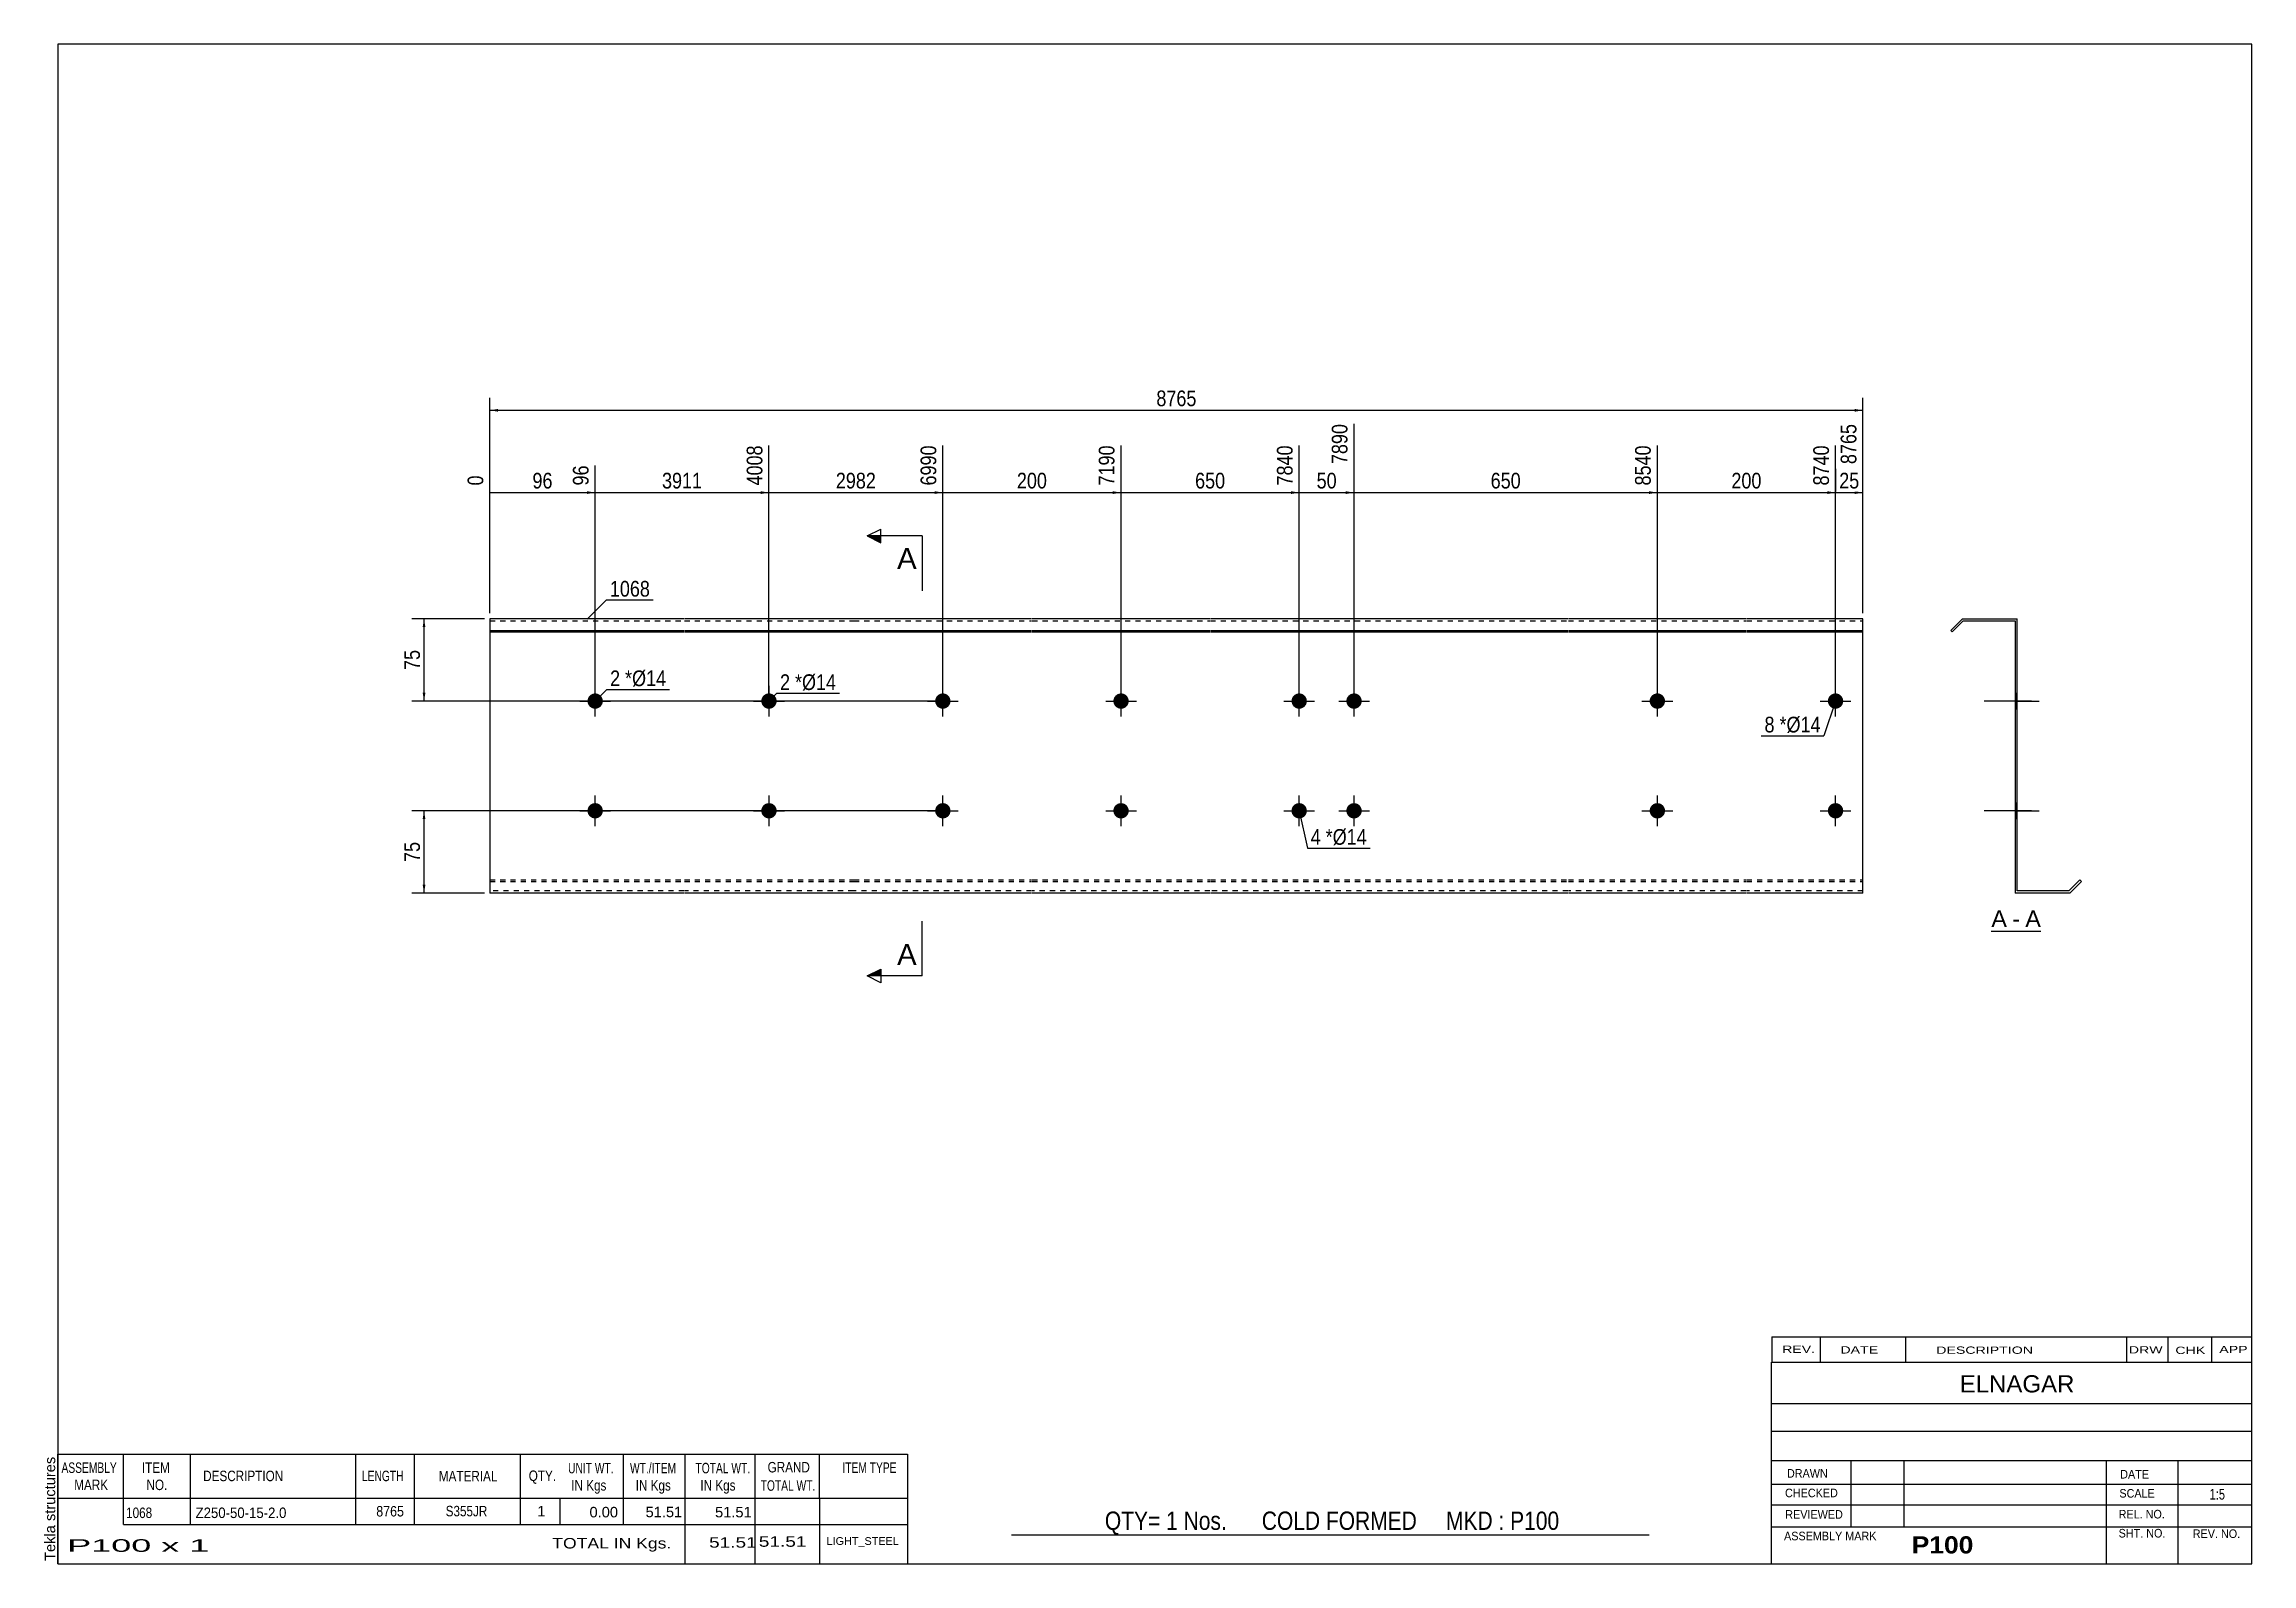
# Model space of a CAD drawing. Header units: millimetres. Extents: x -81 to 321, y -147 to 130.
import ezdxf

# ---------------------------------------------------------------- set-up
doc = ezdxf.new("R2010")
doc.units = ezdxf.units.MM
doc.linetypes.add('DXK_LINE_DOT1', pattern=[1.8814, 0.9407, -0.9407])
doc.styles.add('Arial', font='ARIAL.TTF', dxfattribs={"height": 0.2})
doc.styles.add('Arial Bold', font='ARIALBD.TTF', dxfattribs={"height": 0.2})
doc.styles.add('Arial Narrow', font='ARIALN.TTF', dxfattribs={"height": 0.2})

# ---------------------------------------------------------------- blocks, each defined once
blk = doc.blocks.new('Unknown-629082805-1563')
at = {"color": 5, "linetype": 'Continuous'}
for p, q in [((321.25, 129.75), (-78.75, 129.75)), ((-78.75, 129.75), (-78.75, -147.25)), ((321.25, -147.25), (321.25, 129.75)), ((-78.75, -147.25), (321.25, -147.25))]:
    blk.add_line(p, q, dxfattribs=at)
at = {"color": 174, "linetype": 'Continuous', "style": 'Arial'}
blk.add_text('Tekla structures', height=1.9102, rotation=90, dxfattribs=at).set_placement((-79.25, -146.75))
blk = doc.blocks.new('Unknown-629082805-12 - 1229')
at = {"color": 7, "linetype": 'Continuous'}
blk.add_line((273.75, -31.95), (282.78, -31.95), dxfattribs=at)
at = {"color": 0, "linetype": 'Continuous'}
blk.add_wipeout([(276.6, -31.2), (276.6, -28), (273.75, -28), (273.75, -31.2)], dxfattribs=at)
blk.add_wipeout([(278.98, -31.2), (278.98, -28), (277.56, -28), (277.56, -31.2)], dxfattribs=at)
at = {"color": 96, "linetype": 'Continuous', "style": 'Arial'}
blk.add_text('A', height=3.06, dxfattribs=at).set_placement((273.75, -31.2))
at = {"color": 0, "linetype": 'Continuous'}
blk.add_wipeout([(282.78, -31.2), (282.78, -28), (279.94, -28), (279.94, -31.2)], dxfattribs=at)
at = {"color": 96, "linetype": 'Continuous', "style": 'Arial'}
for s, p in [('A', (279.94, -31.2)), ('-', (277.56, -31.2))]:
    blk.add_text(s, height=3.06, dxfattribs=at).set_placement(p)
blk = doc.blocks.new('Bolt-629082805-1223 - 1203')
at = {"linetype": 'Continuous'}
for points in [[(81.19, 10, -1), (83.99, 10, -1)], [(243.95, 10, -1), (246.75, 10, -1)]]:
    blk.add_hatch(color=3, dxfattribs=at).paths.add_polyline_path(points)
at = {"color": 3, "linetype": 'Continuous'}
for p, q in [((82.59, 7.2), (82.59, 12.8)), ((245.35, 7.2), (245.35, 12.8)), ((79.79, 10), (85.39, 10)), ((242.55, 10), (248.15, 10))]:
    blk.add_line(p, q, dxfattribs=at)
blk = doc.blocks.new('Part-629082805-1218 - 1203')
at = {"color": 2, "linetype": 'Continuous'}
for p, q in [((35.39, 25), (0, 25)), ((0, 25), (0, -25)), ((66.29, 25), (35.49, 25)), ((98.78, 25), (66.39, 25)), ((131.27, 25), (98.88, 25)), ((196.56, 25), (131.37, 25)), ((229.05, 25), (196.66, 25)), ((250.35, 25), (229.15, 25)), ((250.35, -25), (250.35, 25)), ((0, 22.88), (35.39, 22.88)), ((0, 22.6), (35.39, 22.6)), ((35.49, 22.88), (66.29, 22.88)), ((35.49, 22.6), (66.29, 22.6)), ((66.39, 22.88), (98.78, 22.88)), ((66.39, 22.6), (98.78, 22.6)), ((98.88, 22.88), (131.27, 22.88)), ((98.88, 22.6), (131.27, 22.6)), ((131.37, 22.88), (196.56, 22.88)), ((131.37, 22.6), (196.56, 22.6)), ((196.66, 22.88), (229.05, 22.88)), ((196.66, 22.6), (229.05, 22.6)), ((229.15, 22.88), (250.35, 22.88)), ((229.15, 22.6), (250.35, 22.6)), ((35.39, -25), (0, -25)), ((66.29, -25), (35.49, -25)), ((98.78, -25), (66.39, -25)), ((131.27, -25), (98.88, -25)), ((196.56, -25), (131.37, -25)), ((229.05, -25), (196.66, -25)), ((250.35, -25), (229.15, -25))]:
    blk.add_line(p, q, dxfattribs=at)
at = {"color": 7, "linetype": 'DXK_LINE_DOT1'}
for p, q in [((0, 24.6), (35.39, 24.6)), ((35.49, 24.6), (66.29, 24.6)), ((66.39, 24.6), (98.78, 24.6)), ((98.88, 24.6), (131.27, 24.6)), ((131.37, 24.6), (196.56, 24.6)), ((196.66, 24.6), (229.05, 24.6)), ((229.15, 24.6), (250.35, 24.6)), ((0, -22.6), (35.39, -22.6)), ((0, -22.88), (35.39, -22.88)), ((35.49, -22.6), (66.29, -22.6)), ((35.49, -22.88), (66.29, -22.88)), ((66.39, -22.6), (98.78, -22.6)), ((66.39, -22.88), (98.78, -22.88)), ((98.88, -22.6), (131.27, -22.6)), ((98.88, -22.88), (131.27, -22.88)), ((131.37, -22.6), (196.56, -22.6)), ((131.37, -22.88), (196.56, -22.88)), ((196.66, -22.6), (229.05, -22.6)), ((196.66, -22.88), (229.05, -22.88)), ((229.15, -22.6), (250.35, -22.6)), ((229.15, -22.88), (250.35, -22.88)), ((35.39, -24.6), (0, -24.6)), ((66.29, -24.6), (35.49, -24.6)), ((98.78, -24.6), (66.39, -24.6)), ((131.27, -24.6), (98.88, -24.6)), ((196.56, -24.6), (131.37, -24.6)), ((229.05, -24.6), (196.66, -24.6)), ((250.35, -24.6), (229.15, -24.6))]:
    blk.add_line(p, q, dxfattribs=at)
blk = doc.blocks.new('Bolt-629082805-1219 - 1203')
at = {"linetype": 'Continuous'}
for points in [[(113.68, -10, -1), (116.48, -10, -1)], [(211.46, -10, -1), (214.26, -10, -1)]]:
    blk.add_hatch(color=3, dxfattribs=at).paths.add_polyline_path(points)
at = {"color": 3, "linetype": 'Continuous'}
for p, q in [((115.08, -12.8), (115.08, -7.2)), ((212.86, -12.8), (212.86, -7.2)), ((112.28, -10), (117.88, -10)), ((210.06, -10), (215.66, -10))]:
    blk.add_line(p, q, dxfattribs=at)
blk = doc.blocks.new('Bolt-629082805-1220 - 1203')
at = {"linetype": 'Continuous'}
for points in [[(146.16, 10, -1), (148.96, 10, -1)], [(156.16, 10, -1), (158.96, 10, -1)], [(146.16, -10, -1), (148.96, -10, -1)], [(156.16, -10, -1), (158.96, -10, -1)]]:
    blk.add_hatch(color=3, dxfattribs=at).paths.add_polyline_path(points)
at = {"color": 3, "linetype": 'Continuous'}
for p, q in [((147.56, 7.2), (147.56, 12.8)), ((157.56, 7.2), (157.56, 12.8)), ((144.76, 10), (150.36, 10)), ((154.76, 10), (160.36, 10)), ((147.56, -12.8), (147.56, -7.2)), ((157.56, -12.8), (157.56, -7.2)), ((144.76, -10), (150.36, -10)), ((154.76, -10), (160.36, -10))]:
    blk.add_line(p, q, dxfattribs=at)
blk = doc.blocks.new('Bolt-629082805-1221 - 1203')
at = {"linetype": 'Continuous'}
for points in [[(113.68, 10, -1), (116.48, 10, -1)], [(211.46, 10, -1), (214.26, 10, -1)]]:
    blk.add_hatch(color=3, dxfattribs=at).paths.add_polyline_path(points)
at = {"color": 3, "linetype": 'Continuous'}
for p, q in [((115.08, 7.2), (115.08, 12.8)), ((212.86, 7.2), (212.86, 12.8)), ((112.28, 10), (117.88, 10)), ((210.06, 10), (215.66, 10))]:
    blk.add_line(p, q, dxfattribs=at)
blk = doc.blocks.new('Bolt-629082805-1222 - 1203')
at = {"linetype": 'Continuous'}
for points in [[(81.19, -10, -1), (83.99, -10, -1)], [(243.95, -10, -1), (246.75, -10, -1)]]:
    blk.add_hatch(color=3, dxfattribs=at).paths.add_polyline_path(points)
at = {"color": 3, "linetype": 'Continuous'}
for p, q in [((82.59, -12.8), (82.59, -7.2)), ((245.35, -12.8), (245.35, -7.2)), ((79.79, -10), (85.39, -10)), ((242.55, -10), (248.15, -10))]:
    blk.add_line(p, q, dxfattribs=at)
blk = doc.blocks.new('Bolt-629082805-1224 - 1203')
at = {"linetype": 'Continuous'}
for points in [[(52.29, 10, -1), (49.49, 10, -1)], [(52.29, -10, -1), (49.49, -10, -1)]]:
    blk.add_hatch(color=3, dxfattribs=at).paths.add_polyline_path(points)
at = {"color": 3, "linetype": 'Continuous'}
for p, q in [((50.89, 12.8), (50.89, 7.2)), ((48.09, 10), (53.69, 10)), ((50.89, -7.2), (50.89, -12.8)), ((48.09, -10), (53.69, -10))]:
    blk.add_line(p, q, dxfattribs=at)
blk = doc.blocks.new('Bolt-629082805-1225 - 1203')
at = {"linetype": 'Continuous'}
for points in [[(17.8, 10, -1), (20.6, 10, -1)], [(17.8, -10, -1), (20.6, -10, -1)]]:
    blk.add_hatch(color=3, dxfattribs=at).paths.add_polyline_path(points)
at = {"color": 3, "linetype": 'Continuous'}
for p, q in [((19.2, 7.2), (19.2, 12.8)), ((16.4, 10), (22, 10)), ((19.2, -12.8), (19.2, -7.2)), ((16.4, -10), (22, -10))]:
    blk.add_line(p, q, dxfattribs=at)
blk = doc.blocks.new('Bolt-629082805-1232 - 1229')
at = {"linetype": 'Continuous'}
blk.add_hatch(color=3, dxfattribs=at).paths.add_polyline_path([(278.07, -8.6), (278.07, -11.4), (278.47, -11.4), (278.47, -8.6)])
blk.add_hatch(color=3, dxfattribs=at).paths.add_polyline_path([(278.07, -8.6), (278.07, -11.4), (278.47, -11.4), (278.47, -8.6)])
at = {"color": 3, "linetype": 'Continuous'}
for p, q in [((280.07, -10), (273.47, -10)), ((280.07, -10), (273.47, -10)), ((278.47, -8.6), (278.07, -8.6)), ((278.47, -8.6), (278.07, -8.6)), ((278.47, -11.4), (278.07, -11.4)), ((278.47, -11.4), (278.07, -11.4))]:
    blk.add_line(p, q, dxfattribs=at)
blk = doc.blocks.new('Part-629082805-1231 - 1229')
at = {"color": 2, "linetype": 'Continuous'}
for p, q in [((268.47, 25), (266.35, 22.88)), ((268.63, 24.6), (266.63, 22.6)), ((268.47, 25), (278.47, 25)), ((268.63, 24.6), (278.07, 24.6)), ((278.07, 24.6), (278.07, -25)), ((278.47, -24.6), (278.47, 25)), ((266.35, 22.88), (266.63, 22.6)), ((287.9, -24.6), (289.91, -22.6)), ((288.07, -25), (290.19, -22.88)), ((290.19, -22.88), (289.91, -22.6)), ((288.07, -25), (278.07, -25)), ((287.9, -24.6), (278.47, -24.6))]:
    blk.add_line(p, q, dxfattribs=at)
blk = doc.blocks.new('Bolt-629082805-1233 - 1229')
at = {"linetype": 'Continuous'}
for points in [[(278.07, 11.4), (278.07, 8.6), (278.47, 8.6), (278.47, 11.4)], [(278.07, 11.4), (278.07, 8.6), (278.47, 8.6), (278.47, 11.4)], [(278.07, -8.6), (278.07, -11.4), (278.47, -11.4), (278.47, -8.6)], [(278.07, -8.6), (278.07, -11.4), (278.47, -11.4), (278.47, -8.6)]]:
    blk.add_hatch(color=3, dxfattribs=at).paths.add_polyline_path(points)
at = {"color": 3, "linetype": 'Continuous'}
for p, q in [((281.07, 10), (273.47, 10)), ((281.07, 10), (273.47, 10)), ((278.47, 11.4), (278.07, 11.4)), ((278.47, 11.4), (278.07, 11.4)), ((278.47, 8.6), (278.07, 8.6)), ((278.47, 8.6), (278.07, 8.6)), ((281.07, -10), (273.47, -10)), ((281.07, -10), (273.47, -10)), ((278.47, -8.6), (278.07, -8.6)), ((278.47, -8.6), (278.07, -8.6)), ((278.47, -11.4), (278.07, -11.4)), ((278.47, -11.4), (278.07, -11.4))]:
    blk.add_line(p, q, dxfattribs=at)
blk = doc.blocks.new('Bolt-629082805-1234 - 1229')
at = {"linetype": 'Continuous'}
blk.add_hatch(color=3, dxfattribs=at).paths.add_polyline_path([(278.07, 11.4), (278.07, 8.6), (278.47, 8.6), (278.47, 11.4)])
blk.add_hatch(color=3, dxfattribs=at).paths.add_polyline_path([(278.07, 11.4), (278.07, 8.6), (278.47, 8.6), (278.47, 11.4)])
at = {"color": 3, "linetype": 'Continuous'}
for p, q in [((280.07, 10), (273.47, 10)), ((280.07, 10), (273.47, 10)), ((278.47, 11.4), (278.07, 11.4)), ((278.47, 11.4), (278.07, 11.4)), ((278.47, 8.6), (278.07, 8.6)), ((278.47, 8.6), (278.07, 8.6))]:
    blk.add_line(p, q, dxfattribs=at)
blk = doc.blocks.new('Bolt-629082805-1235 - 1229')
at = {"linetype": 'Continuous'}
blk.add_hatch(color=3, dxfattribs=at).paths.add_polyline_path([(278.07, -8.6), (278.07, -11.4), (278.47, -11.4), (278.47, -8.6)])
blk.add_hatch(color=3, dxfattribs=at).paths.add_polyline_path([(278.07, -8.6), (278.07, -11.4), (278.47, -11.4), (278.47, -8.6)])
at = {"color": 3, "linetype": 'Continuous'}
for p, q in [((280.07, -10), (273.47, -10)), ((280.07, -10), (273.47, -10)), ((278.47, -8.6), (278.07, -8.6)), ((278.47, -8.6), (278.07, -8.6)), ((278.47, -11.4), (278.07, -11.4)), ((278.47, -11.4), (278.07, -11.4))]:
    blk.add_line(p, q, dxfattribs=at)
blk = doc.blocks.new('Bolt-629082805-1236 - 1229')
at = {"linetype": 'Continuous'}
blk.add_hatch(color=3, dxfattribs=at).paths.add_polyline_path([(278.07, 11.4), (278.07, 8.6), (278.47, 8.6), (278.47, 11.4)])
blk.add_hatch(color=3, dxfattribs=at).paths.add_polyline_path([(278.07, 11.4), (278.07, 8.6), (278.47, 8.6), (278.47, 11.4)])
at = {"color": 3, "linetype": 'Continuous'}
for p, q in [((280.07, 10), (273.47, 10)), ((280.07, 10), (273.47, 10)), ((278.47, 11.4), (278.07, 11.4)), ((278.47, 11.4), (278.07, 11.4)), ((278.47, 8.6), (278.07, 8.6)), ((278.47, 8.6), (278.07, 8.6))]:
    blk.add_line(p, q, dxfattribs=at)
blk = doc.blocks.new('Bolt-629082805-1237 - 1229')
at = {"linetype": 'Continuous'}
for points in [[(278.47, 8.6), (278.47, 11.4), (278.07, 11.4), (278.07, 8.6)], [(278.47, -11.4), (278.47, -8.6), (278.07, -8.6), (278.07, -11.4)]]:
    blk.add_hatch(color=3, dxfattribs=at).paths.add_polyline_path(points)
at = {"color": 3, "linetype": 'Continuous'}
for p, q in [((278.07, 11.4), (278.47, 11.4)), ((278.07, 10), (282.47, 10)), ((278.07, 8.6), (278.47, 8.6)), ((278.07, -8.6), (278.47, -8.6)), ((278.07, -10), (282.47, -10)), ((278.07, -11.4), (278.47, -11.4))]:
    blk.add_line(p, q, dxfattribs=at)
blk = doc.blocks.new('Bolt-629082805-1238 - 1229')
at = {"linetype": 'Continuous'}
for points in [[(278.07, 11.4), (278.07, 8.6), (278.47, 8.6), (278.47, 11.4)], [(278.07, -8.6), (278.07, -11.4), (278.47, -11.4), (278.47, -8.6)]]:
    blk.add_hatch(color=3, dxfattribs=at).paths.add_polyline_path(points)
at = {"color": 3, "linetype": 'Continuous'}
for p, q in [((281.07, 10), (272.47, 10)), ((278.47, 11.4), (278.07, 11.4)), ((278.47, 8.6), (278.07, 8.6)), ((281.07, -10), (272.47, -10)), ((278.47, -8.6), (278.07, -8.6)), ((278.47, -11.4), (278.07, -11.4))]:
    blk.add_line(p, q, dxfattribs=at)
blk = doc.blocks.new('StraightDimension-629082805-1249 - 1203')
at = {"linetype": 'Continuous'}
blk.add_hatch(color=7, dxfattribs=at).paths.add_polyline_path([(248.85, 48.25), (250.35, 48), (248.85, 47.75)])
at = {"color": 7, "linetype": 'Continuous'}
for p, q in [((250.35, 26), (250.35, 60.51)), ((245.35, 11), (245.35, 56.61)), ((245.35, 48), (250.35, 48))]:
    blk.add_line(p, q, dxfattribs=at)
at = {"color": 0}
blk.add_wipeout([(250.27, 48.15), (250.27, 52.35), (245.42, 52.35), (245.42, 48.15)], dxfattribs=at)
at = {"color": 0, "linetype": 'Continuous'}
blk.add_wipeout([(249.75, 61.11), (245.55, 61.11), (245.55, 52.6), (249.75, 52.6)], dxfattribs=at)
at = {"color": 3, "linetype": 'Continuous', "style": 'Arial Narrow'}
blk.add_text('8765', height=2.863, rotation=90.0002, dxfattribs=at).set_placement((249.15, 53.2))
at = {"color": 3, "style": 'Arial Narrow'}
blk.add_text('25', height=2.863, dxfattribs=at).set_placement((246.02, 48.75))
blk = doc.blocks.new('StraightDimension-629082805-1250 - 1203')
at = {"linetype": 'Continuous'}
blk.add_hatch(color=7, dxfattribs=at).paths.add_polyline_path([(243.85, 48.25), (245.35, 48), (243.85, 47.75)])
at = {"color": 7, "linetype": 'Continuous'}
for p, q in [((212.86, 11), (212.86, 56.61)), ((245.35, 11), (245.35, 56.61)), ((212.86, 48), (245.35, 48))]:
    blk.add_line(p, q, dxfattribs=at)
at = {"color": 0, "linetype": 'Continuous'}
blk.add_wipeout([(244.75, 57.21), (240.55, 57.21), (240.55, 48.7), (244.75, 48.7)], dxfattribs=at)
at = {"color": 0}
blk.add_wipeout([(232.44, 48.15), (232.44, 52.35), (225.76, 52.35), (225.76, 48.15)], dxfattribs=at)
at = {"color": 3, "linetype": 'Continuous', "style": 'Arial Narrow'}
blk.add_text('8740', height=2.863, rotation=90.0002, dxfattribs=at).set_placement((244.15, 49.3))
at = {"color": 3, "style": 'Arial Narrow'}
blk.add_text('200', height=2.863, dxfattribs=at).set_placement((226.36, 48.75))
blk = doc.blocks.new('StraightDimension-629082805-1251 - 1203')
at = {"linetype": 'Continuous'}
blk.add_hatch(color=7, dxfattribs=at).paths.add_polyline_path([(211.36, 48.25), (212.86, 48), (211.36, 47.75)])
at = {"color": 7, "linetype": 'Continuous'}
for p, q in [((157.56, 11), (157.56, 60.51)), ((212.86, 11), (212.86, 56.61)), ((157.56, 48), (212.86, 48))]:
    blk.add_line(p, q, dxfattribs=at)
at = {"color": 0, "linetype": 'Continuous'}
blk.add_wipeout([(212.26, 57.21), (208.06, 57.21), (208.06, 48.7), (212.26, 48.7)], dxfattribs=at)
at = {"color": 0}
blk.add_wipeout([(188.55, 48.15), (188.55, 52.35), (181.87, 52.35), (181.87, 48.15)], dxfattribs=at)
at = {"color": 3, "linetype": 'Continuous', "style": 'Arial Narrow'}
blk.add_text('8540', height=2.863, rotation=90.0002, dxfattribs=at).set_placement((211.66, 49.3))
at = {"color": 3, "style": 'Arial Narrow'}
blk.add_text('650', height=2.863, dxfattribs=at).set_placement((182.47, 48.75))
blk = doc.blocks.new('StraightDimension-629082805-1252 - 1203')
at = {"linetype": 'Continuous'}
blk.add_hatch(color=7, dxfattribs=at).paths.add_polyline_path([(156.06, 48.25), (157.56, 48), (156.06, 47.75)])
at = {"color": 7, "linetype": 'Continuous'}
for p, q in [((157.56, 11), (157.56, 60.51)), ((147.56, 11), (147.56, 56.61)), ((147.56, 48), (157.56, 48))]:
    blk.add_line(p, q, dxfattribs=at)
at = {"color": 0}
blk.add_wipeout([(154.99, 48.15), (154.99, 52.35), (150.14, 52.35), (150.14, 48.15)], dxfattribs=at)
at = {"color": 0, "linetype": 'Continuous'}
blk.add_wipeout([(156.96, 61.11), (152.76, 61.11), (152.76, 52.6), (156.96, 52.6)], dxfattribs=at)
at = {"color": 3, "linetype": 'Continuous', "style": 'Arial Narrow'}
blk.add_text('7890', height=2.863, rotation=90.0002, dxfattribs=at).set_placement((156.36, 53.2))
at = {"color": 3, "style": 'Arial Narrow'}
blk.add_text('50', height=2.863, dxfattribs=at).set_placement((150.74, 48.75))
blk = doc.blocks.new('StraightDimension-629082805-1253 - 1203')
at = {"linetype": 'Continuous'}
blk.add_hatch(color=7, dxfattribs=at).paths.add_polyline_path([(146.06, 48.25), (147.56, 48), (146.06, 47.75)])
at = {"color": 7, "linetype": 'Continuous'}
for p, q in [((115.08, 11), (115.08, 56.61)), ((147.56, 11), (147.56, 56.61)), ((115.08, 48), (147.56, 48))]:
    blk.add_line(p, q, dxfattribs=at)
at = {"color": 0, "linetype": 'Continuous'}
blk.add_wipeout([(146.96, 57.21), (142.76, 57.21), (142.76, 48.7), (146.96, 48.7)], dxfattribs=at)
at = {"color": 0}
blk.add_wipeout([(134.66, 48.15), (134.66, 52.35), (127.98, 52.35), (127.98, 48.15)], dxfattribs=at)
at = {"color": 3, "linetype": 'Continuous', "style": 'Arial Narrow'}
blk.add_text('7840', height=2.863, rotation=90.0002, dxfattribs=at).set_placement((146.36, 49.3))
at = {"color": 3, "style": 'Arial Narrow'}
blk.add_text('650', height=2.863, dxfattribs=at).set_placement((128.58, 48.75))
blk = doc.blocks.new('StraightDimension-629082805-1254 - 1203')
at = {"linetype": 'Continuous'}
blk.add_hatch(color=7, dxfattribs=at).paths.add_polyline_path([(113.58, 48.25), (115.08, 48), (113.58, 47.75)])
at = {"color": 7, "linetype": 'Continuous'}
for p, q in [((82.59, 11), (82.59, 56.61)), ((115.08, 11), (115.08, 56.61)), ((82.59, 48), (115.08, 48))]:
    blk.add_line(p, q, dxfattribs=at)
at = {"color": 0, "linetype": 'Continuous'}
blk.add_wipeout([(114.48, 57.21), (110.28, 57.21), (110.28, 48.7), (114.48, 48.7)], dxfattribs=at)
at = {"color": 0}
blk.add_wipeout([(102.17, 48.15), (102.17, 52.35), (95.49, 52.35), (95.49, 48.15)], dxfattribs=at)
at = {"color": 3, "linetype": 'Continuous', "style": 'Arial Narrow'}
blk.add_text('7190', height=2.863, rotation=90.0002, dxfattribs=at).set_placement((113.88, 49.3))
at = {"color": 3, "style": 'Arial Narrow'}
blk.add_text('200', height=2.863, dxfattribs=at).set_placement((96.09, 48.75))
blk = doc.blocks.new('StraightDimension-629082805-1255 - 1203')
at = {"linetype": 'Continuous'}
blk.add_hatch(color=7, dxfattribs=at).paths.add_polyline_path([(81.09, 48.25), (82.59, 48), (81.09, 47.75)])
at = {"color": 7, "linetype": 'Continuous'}
for p, q in [((50.89, 11), (50.89, 56.61)), ((82.59, 11), (82.59, 56.61)), ((50.89, 48), (82.59, 48))]:
    blk.add_line(p, q, dxfattribs=at)
at = {"color": 0, "linetype": 'Continuous'}
blk.add_wipeout([(81.99, 57.21), (77.79, 57.21), (77.79, 48.7), (81.99, 48.7)], dxfattribs=at)
at = {"color": 0}
blk.add_wipeout([(71, 48.15), (71, 52.35), (62.48, 52.35), (62.48, 48.15)], dxfattribs=at)
at = {"color": 3, "linetype": 'Continuous', "style": 'Arial Narrow'}
blk.add_text('6990', height=2.863, rotation=90.0002, dxfattribs=at).set_placement((81.39, 49.3))
at = {"color": 3, "style": 'Arial Narrow'}
blk.add_text('2982', height=2.863, dxfattribs=at).set_placement((63.08, 48.75))
blk = doc.blocks.new('StraightDimension-629082805-1256 - 1203')
at = {"linetype": 'Continuous'}
blk.add_hatch(color=7, dxfattribs=at).paths.add_polyline_path([(49.39, 48.25), (50.89, 48), (49.39, 47.75)])
at = {"color": 7, "linetype": 'Continuous'}
for p, q in [((50.89, 11), (50.89, 56.61)), ((19.2, 11), (19.2, 52.96)), ((19.2, 48), (50.89, 48))]:
    blk.add_line(p, q, dxfattribs=at)
at = {"color": 0, "linetype": 'Continuous'}
blk.add_wipeout([(50.29, 57.21), (46.09, 57.21), (46.09, 48.7), (50.29, 48.7)], dxfattribs=at)
at = {"color": 0}
blk.add_wipeout([(39.3, 48.15), (39.3, 52.35), (30.79, 52.35), (30.79, 48.15)], dxfattribs=at)
at = {"color": 3, "linetype": 'Continuous', "style": 'Arial Narrow'}
blk.add_text('4008', height=2.863, rotation=90.0002, dxfattribs=at).set_placement((49.69, 49.3))
at = {"color": 3, "style": 'Arial Narrow'}
blk.add_text('3911', height=2.863, dxfattribs=at).set_placement((31.39, 48.75))
blk = doc.blocks.new('StraightDimension-629082805-1257 - 1203')
at = {"linetype": 'Continuous'}
blk.add_hatch(color=7, dxfattribs=at).paths.add_polyline_path([(17.7, 48.25), (19.2, 48), (17.7, 47.75)])
at = {"color": 7, "linetype": 'Continuous'}
for p, q in [((19.2, 11), (19.2, 52.96)), ((0, 26), (0, 51.13)), ((0, 48), (19.2, 48))]:
    blk.add_line(p, q, dxfattribs=at)
at = {"color": 0}
blk.add_wipeout([(12.03, 48.15), (12.03, 52.35), (7.17, 52.35), (7.17, 48.15)], dxfattribs=at)
at = {"color": 0, "linetype": 'Continuous'}
for points in [[(18.6, 53.56), (14.4, 53.56), (14.4, 48.7), (18.6, 48.7)], [(-0.6, 51.73), (-4.8, 51.73), (-4.8, 48.7), (-0.6, 48.7)]]:
    blk.add_wipeout(points, dxfattribs=at)
at = {"color": 3, "linetype": 'Continuous', "style": 'Arial Narrow'}
for s, height, p in [('96', 2.863, (18, 49.3)), ('0', 2.86, (-1.2, 49.3))]:
    blk.add_text(s, height=height, rotation=90.0002, dxfattribs=at).set_placement(p)
at = {"color": 3, "style": 'Arial Narrow'}
blk.add_text('96', height=2.863, dxfattribs=at).set_placement((7.77, 48.75))
blk = doc.blocks.new('StraightDimension-629082805-1294 - 1203')
at = {"linetype": 'Continuous'}
for points in [[(-12.25, 23.5), (-12, 25), (-11.75, 23.5)], [(-11.75, 11.5), (-12, 10), (-12.25, 11.5)]]:
    blk.add_hatch(color=7, dxfattribs=at).paths.add_polyline_path(points)
at = {"color": 7, "linetype": 'Continuous'}
for p, q in [((-1, 25), (-14.25, 25)), ((-12, 10), (-12, 25)), ((81.59, 10), (-14.25, 10))]:
    blk.add_line(p, q, dxfattribs=at)
at = {"color": 0}
blk.add_wipeout([(-12.15, 19.93), (-16.35, 19.93), (-16.35, 15.07), (-12.15, 15.07)], dxfattribs=at)
at = {"color": 3, "style": 'Arial Narrow'}
blk.add_text('75', height=2.863, rotation=90.0002, dxfattribs=at).set_placement((-12.75, 15.67))
blk = doc.blocks.new('StraightDimension-629082805-1302 - 1203')
at = {"linetype": 'Continuous'}
for points in [[(-12.25, -11.5), (-12, -10), (-11.75, -11.5)], [(-11.75, -23.5), (-12, -25), (-12.25, -23.5)]]:
    blk.add_hatch(color=7, dxfattribs=at).paths.add_polyline_path(points)
at = {"color": 7, "linetype": 'Continuous'}
for p, q in [((81.59, -10), (-14.25, -10)), ((-12, -25), (-12, -10)), ((-1, -25), (-14.25, -25))]:
    blk.add_line(p, q, dxfattribs=at)
at = {"color": 0}
blk.add_wipeout([(-12.15, -15.07), (-16.35, -15.07), (-16.35, -19.93), (-12.15, -19.93)], dxfattribs=at)
at = {"color": 3, "style": 'Arial Narrow'}
blk.add_text('75', height=2.863, rotation=90.0002, dxfattribs=at).set_placement((-12.75, -19.33))
blk = doc.blocks.new('StraightDimension-629082805-1309 - 1203')
at = {"linetype": 'Continuous'}
for points in [[(1.5, 62.75), (0, 63), (1.5, 63.25)], [(248.85, 63.25), (250.35, 63), (248.85, 62.75)]]:
    blk.add_hatch(color=7, dxfattribs=at).paths.add_polyline_path(points)
at = {"color": 7, "linetype": 'Continuous'}
for p, q in [((0, 26), (0, 65.25)), ((250.35, 26), (250.35, 65.25)), ((0, 63), (250.35, 63))]:
    blk.add_line(p, q, dxfattribs=at)
at = {"color": 0}
blk.add_wipeout([(129.43, 63.15), (129.43, 67.35), (120.92, 67.35), (120.92, 63.15)], dxfattribs=at)
at = {"color": 3, "style": 'Arial Narrow'}
blk.add_text('8765', height=2.863, dxfattribs=at).set_placement((121.52, 63.75))
blk = doc.blocks.new('CBS_NAME_BLOG-629082805-1587')
at = {"color": 7, "linetype": 'Continuous'}
for p, q in [((233.66, -110.5), (321.18, -110.5)), ((233.66, -147.21), (233.66, -110.5)), ((233.66, -118.04), (321.18, -118.04)), ((233.73, -123.09), (321.25, -123.09)), ((233.66, -128.46), (321.18, -128.46)), ((248.18, -140.57), (248.18, -128.47)), ((257.87, -140.54), (257.87, -128.47)), ((294.78, -147.21), (294.78, -128.48)), ((307.83, -147.21), (307.83, -128.47)), ((233.67, -132.76), (321.25, -132.74)), ((233.66, -136.51), (321.18, -136.51)), ((233.66, -140.55), (321.18, -140.55)), ((233.66, -147.25), (321.25, -147.25))]:
    blk.add_line(p, q, dxfattribs=at)
at = {"color": 3, "linetype": 'Continuous', "style": 'Arial'}
blk.add_text('ELNAGAR', height=3.133, dxfattribs=at).set_placement((267.98, -116.03))
at = {"color": 3, "linetype": 'Continuous'}
for s, height, style, width, p in [('DRAWN', 1.566, 'Arial', 0.9, (236.49, -131.57)), ('DATE', 1.566, 'Arial', 0.9, (297.25, -131.73)), ('CHECKED', 1.566, 'Arial', 0.9, (236.14, -135.14)), ('SCALE', 1.566, 'Arial', 0.9, (297.1, -135.21)), ('1:5', 1.957, 'Arial Narrow', 0.9, (313.55, -135.57)), ('REVIEWED', 1.566, 'Arial', 0.9, (236.18, -139.06)), ('REL. NO.', 1.566, 'Arial', 0.9, (296.96, -139.01)), ('ASSEMBLY MARK', 1.5663, 'Arial', 0.9, (235.96, -142.99)), ('P100', 3.131, 'Arial Bold', 1.1, (259.24, -145.39)), ('SHT. NO.', 1.566, 'Arial', 0.9, (296.96, -142.48)), ('REV. NO.', 1.566, 'Arial', 0.9, (310.48, -142.57))]:
    blk.add_text(s, height=height, dxfattribs=dict(at, style=style, width=width)).set_placement(p)
blk = doc.blocks.new('CBS_BOM-629082805-1585')
at = {"color": 7, "linetype": 'Continuous'}
for p, q in [((-78.78, -135.28), (-78.78, -127.28)), ((-78.78, -127.28), (76.14, -127.28)), ((-66.78, -135.28), (-66.78, -127.28)), ((-54.59, -135.28), (-54.59, -127.28)), ((-24.43, -135.28), (-24.43, -127.28)), ((-13.75, -135.28), (-13.75, -127.28)), ((5.57, -135.28), (5.57, -127.28)), ((24.37, -135.28), (24.37, -127.28)), ((35.58, -135.28), (35.58, -127.28)), ((48.37, -135.28), (48.37, -127.28)), ((60.12, -135.28), (60.12, -127.28)), ((76.14, -127.29), (76.14, -135.27)), ((-78.78, -135.28), (76.14, -135.28)), ((-78.78, -140.08), (-78.78, -135.28)), ((-66.78, -140.08), (-66.78, -135.28)), ((-54.59, -140.08), (-54.59, -135.28)), ((-24.43, -140.08), (-24.43, -135.28)), ((-13.75, -140.08), (-13.75, -135.28)), ((5.57, -140.08), (5.57, -135.28)), ((12.83, -140.08), (12.83, -135.28)), ((24.37, -140.08), (24.37, -135.28)), ((35.58, -140.08), (35.58, -135.28)), ((48.37, -140.08), (48.37, -135.28)), ((60.14, -140.08), (60.14, -135.28)), ((76.14, -135.28), (76.14, -140.08)), ((-78.78, -147.28), (-78.78, -140.1)), ((-66.78, -140.08), (76.14, -140.08)), ((35.58, -147.28), (35.58, -140.1)), ((48.37, -147.28), (48.37, -140.1)), ((60.18, -147.28), (60.18, -140.1)), ((76.14, -140.08), (76.14, -147.28)), ((-78.78, -147.28), (76.14, -147.28))]:
    blk.add_line(p, q, dxfattribs=at)
at = {"color": 3, "linetype": 'Continuous', "style": 'Arial'}
for s, height, width, p in [('ASSEMBLY', 1.91, 0.7, (-78.1, -130.71)), ('ITEM', 1.91, 0.8, (-63.45, -130.71)), ('WT./ITEM', 1.91, 0.7, (25.55, -130.78)), ('GRAND', 1.91, 0.8, (50.64, -130.62)), ('ITEM TYPE', 1.91, 0.7, (64.28, -130.7)), ('MARK', 1.91, 0.8, (-75.78, -133.84)), ('NO.', 1.91, 0.8, (-62.6, -133.84)), ('DESCRIPTION', 1.9102, 0.8, (-52.27, -132.21)), ('LENGTH', 1.91, 0.7, (-23.32, -132.21)), ('MATERIAL', 1.91, 0.8, (-9.3, -132.26)), ('QTY.', 1.91, 0.8, (7.09, -132.18)), ('UNIT WT.', 1.91, 0.7, (14.26, -130.78)), ('IN Kgs', 1.91, 0.8, (14.84, -133.92)), ('IN Kgs', 1.91, 0.8, (26.59, -133.92)), ('TOTAL WT.', 1.91, 0.7, (37.49, -130.78)), ('IN Kgs', 1.91, 0.8, (38.38, -133.92)), ('TOTAL WT.', 1.91, 0.7, (49.38, -133.96))]:
    blk.add_text(s, height=height, dxfattribs=dict(at, width=width)).set_placement(p)
at = {"color": 7, "linetype": 'Continuous', "style": 'Arial'}
for s, height, width, p in [('8765', 1.91, 0.85, (-20.71, -138.65)), ('S355JR', 1.91, 0.8, (-8.06, -138.62)), ('1068', 1.91, 0.8, (-66.32, -138.93)), ('Z250-50-15-2.0', 1.9102, 0.9, (-53.65, -138.93))]:
    blk.add_text(s, height=height, dxfattribs=dict(at, width=width)).set_placement(p)
for s, p in [('1', (8.66, -138.62)), ('0.00', (18.17, -138.81)), ('51.51', (28.39, -138.78)), ('51.51', (41.06, -138.81))]:
    blk.add_text(s, height=1.91, dxfattribs=at).set_placement(p)
at = {"color": 6, "linetype": 'Continuous', "style": 'Arial'}
for s, height, width, p in [('P100 x 1', 2.292, 2.05, (-77.06, -145.09)), ('TOTAL IN Kgs.', 1.9102, 1.2, (11.38, -144.48)), ('51.51', 1.91, 1.3, (39.97, -144.33)), ('51.51', 1.91, 1.3, (49.04, -144.17))]:
    blk.add_text(s, height=height, dxfattribs=dict(at, width=width)).set_placement(p)
blk.add_text('LIGHT_STEEL', height=1.4135, dxfattribs=at).set_placement((61.39, -143.83))
blk = doc.blocks.new('CBS_CALLOFF-629082805-1586')
at = {"color": 7, "linetype": 'Continuous'}
blk.add_line((95.13, -141.98), (211.36, -142), dxfattribs=at)
at = {"color": 3, "linetype": 'Continuous', "style": 'Arial Narrow'}
blk.add_text('QTY= 1 Nos.      COLD FORMED     MKD : P100', height=3.3405, dxfattribs=at).set_placement((112.13, -141.09))
blk = doc.blocks.new('CBS_REVISION-629082805-1588')
at = {"color": 7, "linetype": 'Continuous'}
for p, q in [((233.74, -105.87), (321.24, -105.87)), ((233.74, -105.87), (233.74, -110.5)), ((242.54, -105.87), (242.54, -110.5)), ((258.13, -105.87), (258.13, -110.44)), ((298.39, -105.87), (298.39, -110.5)), ((305.93, -105.87), (305.93, -110.5)), ((313.88, -105.87), (313.88, -110.5)), ((233.74, -110.5), (321.24, -110.5))]:
    blk.add_line(p, q, dxfattribs=at)
at = {"color": 7, "style": 'Arial Narrow', "width": 1.7}
for s, height, p in [('REV.', 1.326, (235.6, -108.82)), ('DATE', 1.326, (246.23, -108.94)), ('DESCRIPTION', 1.3257, (263.71, -108.99)), ('DRW', 1.326, (298.82, -108.93)), ('CHK', 1.326, (307.31, -109.02)), ('APP', 1.326, (315.31, -108.87))]:
    blk.add_text(s, height=height, dxfattribs=at).set_placement(p)
blk = doc.blocks.new('Mark-629082805-1328 - 1203')
at = {"color": 0}
blk.add_wipeout([(54.74, 12.01), (54.74, 15.01), (52.91, 15.01), (52.91, 12.01)], dxfattribs=at)
blk.add_wipeout([(54.74, 12.01), (54.74, 15.01), (52.91, 15.01), (52.91, 12.01)], dxfattribs=at)
at = {"color": 7, "linetype": 'Continuous'}
blk.add_line((50.89, 10), (52.31, 11.41), dxfattribs=at)
at = {"color": 0}
blk.add_wipeout([(56.91, 12.01), (56.91, 15.01), (55.64, 15.01), (55.64, 12.01)], dxfattribs=at)
blk.add_wipeout([(56.91, 12.01), (56.91, 15.01), (55.64, 15.01), (55.64, 12.01)], dxfattribs=at)
at = {"color": 3, "style": 'Arial Narrow'}
blk.add_text('2', height=2.86, dxfattribs=at).set_placement((52.91, 12.01))
at = {"color": 0}
blk.add_wipeout([(63.13, 12.01), (63.13, 15.01), (56.91, 15.01), (56.91, 12.01)], dxfattribs=at)
blk.add_wipeout([(63.13, 12.01), (63.13, 15.01), (56.91, 15.01), (56.91, 12.01)], dxfattribs=at)
at = {"color": 7, "linetype": 'Continuous'}
blk.add_line((52.31, 11.41), (63.73, 11.41), dxfattribs=at)
at = {"color": 3, "style": 'Arial Narrow'}
for s, height, p in [('*', 2.86, (55.64, 12.01)), ('Ø14', 2.863, (56.91, 12.01))]:
    blk.add_text(s, height=height, dxfattribs=at).set_placement(p)
blk = doc.blocks.new('SectionMark-629082805-1247 - 1203')
at = {"linetype": 'Continuous'}
for points in [[(71.3, 40.1), (71.3, 38.85), (68.8, 40.1)], [(71.3, -38.85), (71.3, -40.1), (68.8, -40.1)]]:
    blk.add_hatch(color=30, dxfattribs=at).paths.add_polyline_path(points)
at = {"color": 30, "linetype": 'Continuous'}
for p, q in [((68.8, 40.1), (71.3, 41.35)), ((71.3, 38.85), (71.3, 41.35)), ((68.8, 40.1), (71.3, 38.85)), ((68.8, -40.1), (71.3, -38.85)), ((71.3, -41.35), (68.8, -40.1)), ((71.3, -38.85), (71.3, -41.35))]:
    blk.add_line(p, q, dxfattribs=at)
at = {"color": 0, "linetype": 'Continuous'}
for points in [[(77.8, 34.1), (77.8, 38.1), (74.25, 38.1), (74.25, 34.1)], [(77.8, -38.1), (77.8, -34.1), (74.25, -34.1), (74.25, -38.1)]]:
    blk.add_wipeout(points, dxfattribs=at)
at = {"color": 30, "linetype": 'Continuous'}
for p, q in [((78.8, 40.1), (68.8, 40.1)), ((78.8, 40.1), (78.8, 30.1)), ((78.8, -40.1), (78.8, -30.1)), ((78.8, -40.1), (68.8, -40.1))]:
    blk.add_line(p, q, dxfattribs=at)
at = {"color": 96, "linetype": 'Continuous', "style": 'Arial'}
for p in [(74.25, 34.1), (74.25, -38.1)]:
    blk.add_text('A', height=3.82, dxfattribs=at).set_placement(p)
blk = doc.blocks.new('Mark-629082805-1312 - 1203')
at = {"color": 0}
blk.add_wipeout([(29.19, 29.04), (29.19, 32.04), (21.88, 32.04), (21.88, 29.04)], dxfattribs=at)
blk.add_wipeout([(29.19, 29.04), (29.19, 32.04), (21.88, 32.04), (21.88, 29.04)], dxfattribs=at)
at = {"color": 7, "linetype": 'Continuous'}
for p, q in [((17.75, 24.9), (21.28, 28.44)), ((21.28, 28.44), (29.79, 28.44))]:
    blk.add_line(p, q, dxfattribs=at)
at = {"color": 3, "style": 'Arial Narrow'}
blk.add_text('1068', height=2.863, dxfattribs=at).set_placement((21.88, 29.04))
blk = doc.blocks.new('MarkSet-629082805-1322 - 1203')
at = {"color": 0}
blk.add_wipeout([(234.23, 4.28), (234.23, 7.28), (232.4, 7.28), (232.4, 4.28)], dxfattribs=at)
blk.add_wipeout([(234.23, 4.28), (234.23, 7.28), (232.4, 7.28), (232.4, 4.28)], dxfattribs=at)
blk.add_wipeout([(236.41, 4.28), (236.41, 7.28), (235.13, 7.28), (235.13, 4.28)], dxfattribs=at)
blk.add_wipeout([(236.41, 4.28), (236.41, 7.28), (235.13, 7.28), (235.13, 4.28)], dxfattribs=at)
at = {"color": 3, "style": 'Arial Narrow'}
blk.add_text('8', height=2.86, dxfattribs=at).set_placement((232.4, 4.28))
at = {"color": 0}
blk.add_wipeout([(242.62, 4.28), (242.62, 7.28), (236.41, 7.28), (236.41, 4.28)], dxfattribs=at)
blk.add_wipeout([(242.62, 4.28), (242.62, 7.28), (236.41, 7.28), (236.41, 4.28)], dxfattribs=at)
at = {"color": 7, "linetype": 'Continuous'}
for p in [(245.35, 10), (231.8, 3.68)]:
    blk.add_line(p, (243.22, 3.68), dxfattribs=at)
at = {"color": 3, "style": 'Arial Narrow'}
for s, height, p in [('*', 2.86, (235.13, 4.28)), ('Ø14', 2.863, (236.41, 4.28))]:
    blk.add_text(s, height=height, dxfattribs=at).set_placement(p)
blk = doc.blocks.new('Mark-629082805-1327 - 1203')
at = {"color": 0}
blk.add_wipeout([(151.49, -16.2), (151.49, -13.2), (149.66, -13.2), (149.66, -16.2)], dxfattribs=at)
blk.add_wipeout([(151.49, -16.2), (151.49, -13.2), (149.66, -13.2), (149.66, -16.2)], dxfattribs=at)
at = {"color": 7, "linetype": 'Continuous'}
blk.add_line((147.56, -10), (149.06, -16.8), dxfattribs=at)
at = {"color": 0}
blk.add_wipeout([(153.67, -16.2), (153.67, -13.2), (152.39, -13.2), (152.39, -16.2)], dxfattribs=at)
blk.add_wipeout([(153.67, -16.2), (153.67, -13.2), (152.39, -13.2), (152.39, -16.2)], dxfattribs=at)
at = {"color": 3, "style": 'Arial Narrow'}
blk.add_text('4', height=2.86, dxfattribs=at).set_placement((149.66, -16.2))
at = {"color": 0}
blk.add_wipeout([(159.88, -16.2), (159.88, -13.2), (153.67, -13.2), (153.67, -16.2)], dxfattribs=at)
blk.add_wipeout([(159.88, -16.2), (159.88, -13.2), (153.67, -13.2), (153.67, -16.2)], dxfattribs=at)
at = {"color": 7, "linetype": 'Continuous'}
blk.add_line((149.06, -16.8), (160.48, -16.8), dxfattribs=at)
at = {"color": 3, "style": 'Arial Narrow'}
for s, height, p in [('*', 2.86, (152.39, -16.2)), ('Ø14', 2.863, (153.67, -16.2))]:
    blk.add_text(s, height=height, dxfattribs=at).set_placement(p)
blk = doc.blocks.new('Mark-629082805-1329 - 1203')
at = {"color": 0}
blk.add_wipeout([(23.75, 12.72), (23.75, 15.72), (21.92, 15.72), (21.92, 12.72)], dxfattribs=at)
blk.add_wipeout([(23.75, 12.72), (23.75, 15.72), (21.92, 15.72), (21.92, 12.72)], dxfattribs=at)
at = {"color": 7, "linetype": 'Continuous'}
blk.add_line((19.2, 10), (21.32, 12.12), dxfattribs=at)
at = {"color": 0}
blk.add_wipeout([(25.93, 12.72), (25.93, 15.72), (24.65, 15.72), (24.65, 12.72)], dxfattribs=at)
blk.add_wipeout([(25.93, 12.72), (25.93, 15.72), (24.65, 15.72), (24.65, 12.72)], dxfattribs=at)
at = {"color": 3, "style": 'Arial Narrow'}
blk.add_text('2', height=2.86, dxfattribs=at).set_placement((21.92, 12.72))
at = {"color": 0}
blk.add_wipeout([(32.14, 12.72), (32.14, 15.72), (25.93, 15.72), (25.93, 12.72)], dxfattribs=at)
blk.add_wipeout([(32.14, 12.72), (32.14, 15.72), (25.93, 15.72), (25.93, 12.72)], dxfattribs=at)
at = {"color": 7, "linetype": 'Continuous'}
blk.add_line((21.32, 12.12), (32.74, 12.12), dxfattribs=at)
at = {"color": 3, "style": 'Arial Narrow'}
for s, height, p in [('*', 2.86, (24.65, 12.72)), ('Ø14', 2.863, (25.93, 12.72))]:
    blk.add_text(s, height=height, dxfattribs=at).set_placement(p)

msp = doc.modelspace()

# ---------------------------------------------------------------- block references
for name in ['Unknown-629082805-1563', 'Part-629082805-1218 - 1203', 'Part-629082805-1231 - 1229', 'Bolt-629082805-1225 - 1203', 'Bolt-629082805-1224 - 1203', 'Bolt-629082805-1223 - 1203', 'Bolt-629082805-1221 - 1203', 'Bolt-629082805-1220 - 1203', 'Bolt-629082805-1238 - 1229', 'Bolt-629082805-1233 - 1229', 'Bolt-629082805-1234 - 1229', 'Bolt-629082805-1236 - 1229', 'Bolt-629082805-1237 - 1229', 'Bolt-629082805-1222 - 1203', 'Bolt-629082805-1219 - 1203', 'Bolt-629082805-1232 - 1229', 'Bolt-629082805-1235 - 1229', 'CBS_REVISION-629082805-1588', 'CBS_NAME_BLOG-629082805-1587', 'CBS_BOM-629082805-1585', 'CBS_CALLOFF-629082805-1586']:
    msp.add_blockref(name, (0, 0))

# ---------------------------------------------------------------- next in the draw order: block references
for name in ['StraightDimension-629082805-1249 - 1203', 'StraightDimension-629082805-1302 - 1203', 'Mark-629082805-1327 - 1203', 'Unknown-629082805-12 - 1229']:
    msp.add_blockref(name, (0, 0))

# ---------------------------------------------------------------- next in the draw order: block references
msp.add_blockref('StraightDimension-629082805-1250 - 1203', (0, 0))

# ---------------------------------------------------------------- next in the draw order: block references
for name in ['StraightDimension-629082805-1251 - 1203', 'MarkSet-629082805-1322 - 1203']:
    msp.add_blockref(name, (0, 0))

# ---------------------------------------------------------------- next in the draw order: block references
msp.add_blockref('StraightDimension-629082805-1252 - 1203', (0, 0))

# ---------------------------------------------------------------- next in the draw order: block references
msp.add_blockref('StraightDimension-629082805-1253 - 1203', (0, 0))

# ---------------------------------------------------------------- next in the draw order: block references
msp.add_blockref('StraightDimension-629082805-1254 - 1203', (0, 0))

# ---------------------------------------------------------------- next in the draw order: block references
msp.add_blockref('StraightDimension-629082805-1255 - 1203', (0, 0))

# ---------------------------------------------------------------- next in the draw order: block references
msp.add_blockref('StraightDimension-629082805-1256 - 1203', (0, 0))

# ---------------------------------------------------------------- next in the draw order: block references
msp.add_blockref('StraightDimension-629082805-1257 - 1203', (0, 0))

# ---------------------------------------------------------------- next in the draw order: block references
msp.add_blockref('StraightDimension-629082805-1294 - 1203', (0, 0))

# ---------------------------------------------------------------- next in the draw order: block references
for name in ['StraightDimension-629082805-1309 - 1203', 'Mark-629082805-1329 - 1203', 'Mark-629082805-1328 - 1203']:
    msp.add_blockref(name, (0, 0))

# ---------------------------------------------------------------- next in the draw order: block references
for name in ['SectionMark-629082805-1247 - 1203', 'Mark-629082805-1312 - 1203']:
    msp.add_blockref(name, (0, 0))

doc.saveas('drawing.dxf')
